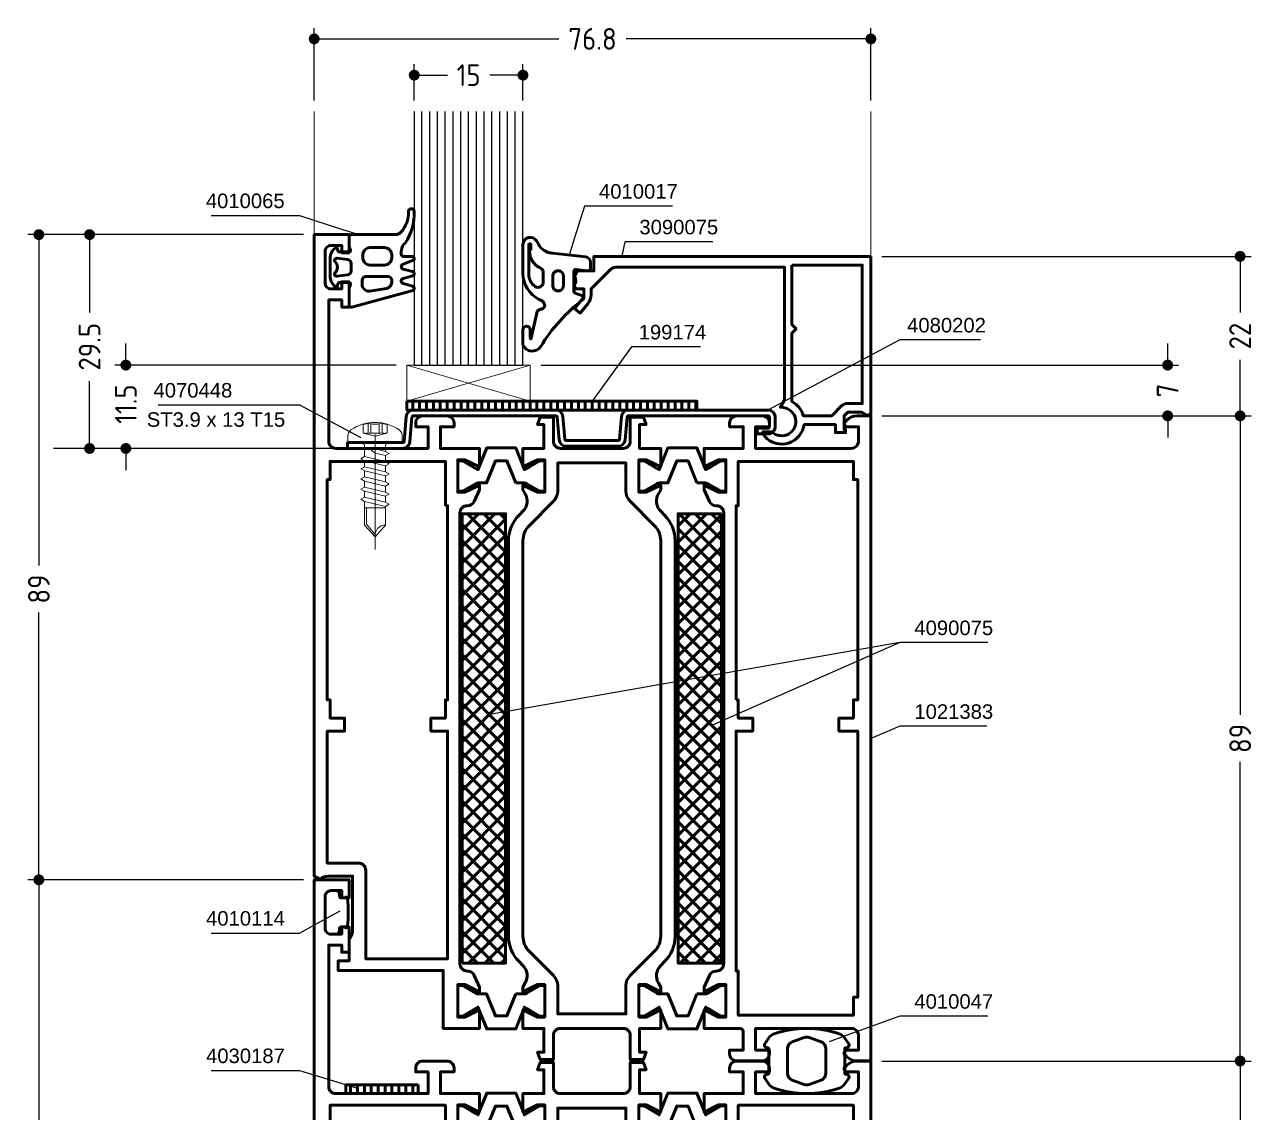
# Model space of a CAD drawing. Header units: millimetres. Extents: x 25 to 194, y 6 to 359.
# Drawn here: x 24.6 to 194.2, y 208.9 to 359 of the extents above; entities that cross this region are included whole.
import ezdxf
from ezdxf.enums import TextEntityAlignment as Align

# ---------------------------------------------------------------- set-up
doc = ezdxf.new("R2010")
doc.units = ezdxf.units.MM
doc.linetypes.add('CENTER', pattern=[50.8, 31.75, -6.35, 6.35, -6.35])
doc.linetypes.add('HIDDEN', pattern=[9.525, 6.35, -3.175])
for name, color, linetype, lineweight in [('AM_5', 3, 'Continuous', 25), ('AM_C', 50, 'Continuous', 50), ('AM_S', 80, 'Continuous', 50), ('Cent3', 70, 'CENTER', 18), ('CHide4', 10, 'HIDDEN', 13), ('Cont2', 2, 'Continuous', 25), ('Cont3', 70, 'Continuous', 18), ('Cont4', 10, 'Continuous', 13)]:
    doc.layers.add(name, color=color, linetype=linetype, lineweight=lineweight)
doc.styles.add('HBS_DIMTEXTSTYLE', font='isocp.shx')
doc.styles.add('SWISSL', font='swissl.ttf')
doc.dimstyles.new('Konstruktionsschnitt 1-1', dxfattribs={"dimtxt": 3, "dimasz": 1.5, "dimexe": 1.5, "dimexo": 1.5, "dimgap": 1.5, "dimtad": 0, "dimdsep": 46, "dimtxsty": 'HBS_DIMTEXTSTYLE', "dimblk": 'PUNKT', "dimcen": 0, "dimclrd": 3, "dimclre": 3, "dimclrt": 2, "dimadec": 1, "dimazin": 2, "dimtfac": 0.7, "dimtofl": 0, "dimtmove": 0, "dimatfit": 3, "dimfxl": 0, "dimtolj": 1, "dimtzin": 0, "dimarcsym": 0})
doc.dimstyles.new('Konstruktionsschnitt 1-1$0', dxfattribs={"dimtxt": 3, "dimasz": 1.5, "dimexe": 1.5, "dimexo": 1.5, "dimgap": 1.5, "dimtad": 0, "dimdsep": 46, "dimtxsty": 'HBS_DIMTEXTSTYLE', "dimblk": 'PUNKT', "dimcen": 0, "dimclrd": 3, "dimclre": 3, "dimclrt": 2, "dimadec": 1, "dimazin": 2, "dimtfac": 0.7, "dimtofl": 0, "dimtmove": 0, "dimatfit": 3, "dimfxl": 0, "dimtolj": 1, "dimtzin": 0, "dimarcsym": 0})

# ---------------------------------------------------------------- blocks, each defined once
blk = doc.blocks.new('*U5', base_point=(43.9, 167.94))
for p, q in [((43.9, 181.87), (8.9, 181.87)), ((43.9, 180.8), (8.9, 180.8)), ((43.9, 179.73), (8.9, 179.73)), ((43.9, 178.66), (8.9, 178.66)), ((43.9, 177.59), (8.9, 177.59)), ((43.9, 176.51), (8.9, 176.51)), ((43.9, 175.44), (8.9, 175.44)), ((43.9, 174.37), (8.9, 174.37)), ((43.9, 173.3), (8.9, 173.3)), ((43.9, 172.23), (8.9, 172.23)), ((43.9, 171.16), (8.9, 171.16)), ((43.9, 170.09), (8.9, 170.09)), ((43.9, 169.01), (8.9, 169.01))]:
    blk.add_line(p, q)
blk.add_lwpolyline([(8.9, 167.94), (43.9, 167.94), (43.9, 182.94), (8.9, 182.94)])
blk = doc.blocks.new('*S67')
at = {"layer": 'AM_5', "color": 3}
for p, q in [((202.65, 218.17), (201.26, 213.8)), ((214.8, 218.17), (202.65, 218.17))]:
    blk.add_line(p, q, dxfattribs=at)
at = {"layer": 'AM_5', "color": 3, "linetype": 'Continuous'}
blk.add_line((201.26, 213.8), (200.51, 211.42), dxfattribs=at)
at = {"layer": 'AM_5', "color": 2, "insert": (204.65, 219.17), "char_height": 2, "attachment_point": 7, "style": 'SWISSL'}
blk.add_mtext('4010017', dxfattribs=at)
blk = doc.blocks.new('*S68')
at = {"layer": 'AM_5', "color": 3}
for p, q in [((50.31, 287.63), (62.47, 287.63)), ((62.47, 287.63), (68.3, 285.77))]:
    blk.add_line(p, q, dxfattribs=at)
at = {"layer": 'AM_5', "color": 3, "linetype": 'Continuous'}
blk.add_line((68.3, 285.77), (70.68, 285), dxfattribs=at)
at = {"layer": 'AM_5', "color": 2, "insert": (60.44, 288.63), "char_height": 2, "attachment_point": 9, "style": 'SWISSL'}
blk.add_mtext('4010065', dxfattribs=at)
blk = doc.blocks.new('*S69')
at = {"layer": 'AM_5', "color": 3}
for p, q in [((208.22, 213.25), (207.78, 211.25)), ((220.35, 213.25), (208.22, 213.25))]:
    blk.add_line(p, q, dxfattribs=at)
at = {"layer": 'AM_5', "color": 2, "insert": (210.22, 214.25), "char_height": 2, "attachment_point": 7, "style": 'SWISSL'}
blk.add_mtext('3090075', dxfattribs=at)
blk = doc.blocks.new('*S70')
at = {"layer": 'AM_5', "color": 3}
for p, q in [((209.12, 204.75), (203.71, 197.24)), ((218.64, 204.75), (209.12, 204.75))]:
    blk.add_line(p, q, dxfattribs=at)
at = {"layer": 'AM_5', "color": 2, "insert": (210.12, 205.75), "char_height": 2, "attachment_point": 7, "style": 'SWISSL'}
blk.add_mtext('199174', dxfattribs=at)
blk = doc.blocks.new('*S71')
at = {"layer": 'AM_5', "color": 3}
for p, q in [((226.07, 206.72), (207.87, 197.05)), ((237.21, 206.72), (226.07, 206.72))]:
    blk.add_line(p, q, dxfattribs=at)
at = {"layer": 'AM_5', "color": 2, "insert": (227.07, 207.72), "char_height": 2, "attachment_point": 7, "style": 'SWISSL'}
blk.add_mtext('4080202', dxfattribs=at)
blk = doc.blocks.new('ZAHL rechts')
at = {"layer": 'AM_5', "color": 2, "style": 'SWISSL'}
blk.add_attdef('XXX', text='', height=1.5, dxfattribs=at).set_placement((-1.95, -2.5), align=Align.RIGHT)
blk = doc.blocks.new('WS4070448')
at = {"layer": 'Cent3', "ltscale": 0.5}
blk.add_line((8.05, -14.4), (8.07, 4.66), dxfattribs=at)
at = {"layer": 'CHide4', "ltscale": 0.3}
for p, q in [((7.1, 1.69), (7.1, 3.08)), ((7.51, 1.69), (7.51, 2.97)), ((8.63, 1.69), (8.63, 2.97)), ((9.04, 1.69), (9.04, 3.08))]:
    blk.add_line(p, q, dxfattribs=at)
for points in [[(6.42, 2.92), (6.42, 1.69)], [(9.72, 2.92), (9.72, 1.69)], [(6.42, 1.69), (8.07, 1.25)], [(9.72, 1.69), (8.07, 1.25)]]:
    blk.add_lwpolyline(points, dxfattribs=at)
for centre, radius, start, end in [((6.48, 4.2), 1.28, 267.2848, 298.8872), ((8.07, 5.85), 2.94, 250.6988, 289.3012), ((9.66, 4.2), 1.28, 241.1128, 272.7152), ((6.76, 2.85), 1.21, 253.6643, 286.3357), ((8.07, 11.78), 10.13, 264.4948, 275.5052), ((9.38, 2.85), 1.21, 253.6643, 286.3357)]:
    blk.add_arc(centre, radius, start, end, dxfattribs=at)
at = {"layer": 'Cont4'}
for p, q in [((6.62, -8.64), (6.62, -11)), ((6.62, -8.64), (9.52, -8.64)), ((9.52, -11), (9.52, -8.64)), ((6.62, -11), (8.07, -12.64)), ((8.07, -12.64), (9.52, -11))]:
    blk.add_line(p, q, dxfattribs=at)
blk.add_lwpolyline([(11.39, 2.11, 0.314856), (4.74, 2.11, 0.244912), (4.32, 1.29), (4.32, 0.36), (11.82, 0.36), (11.82, 1.29, 0.244912), (11.39, 2.11, 0.138291)], format="xyb", dxfattribs=at)
for points in [[(6.12, -1.14), (6.62, -1.43), (8.07, -1.08), (8.57, -0.71), (8.07, -0.51), (6.62, -0.85)], [(6.12, -2.54), (6.62, -2.83), (9.52, -2.14), (10.02, -1.85), (9.52, -1.56), (6.62, -2.25)], [(6.12, -3.94), (6.62, -4.23), (9.52, -3.54), (10.02, -3.25), (9.52, -2.96), (6.62, -3.65)], [(6.12, -5.34), (6.62, -5.63), (9.52, -4.94), (10.02, -4.65), (9.52, -4.36), (6.62, -5.05)], [(6.12, -6.74), (6.62, -7.03), (9.52, -6.34), (10.02, -6.05), (9.52, -5.76), (6.62, -6.45)], [(6.12, -8.14), (6.62, -8.43), (9.52, -7.74), (10.02, -7.45), (9.52, -7.16), (6.62, -7.85)]]:
    blk.add_lwpolyline(points, close=True, dxfattribs=at)
for points in [[(6.62, -0.14), (6.62, -0.85)], [(6.62, -1.43), (6.62, -1.85)], [(6.62, -1.43), (6.62, -2.25)], [(6.62, -1.43), (6.62, -2.25)], [(9.52, -0.14), (9.52, -1.56)], [(6.62, -2.83), (6.62, -3.65)], [(9.52, -2.14), (9.52, -2.96)], [(6.62, -4.23), (6.62, -5.05)], [(9.52, -3.54), (9.52, -4.36)], [(9.52, -4.94), (9.52, -5.76)], [(6.62, -5.63), (6.62, -6.45)], [(9.52, -6.34), (9.52, -7.16)], [(6.62, -7.03), (6.62, -7.85)], [(6.62, -8.43), (6.62, -8.64)], [(9.52, -7.74), (9.52, -8.64)], [(6.62, -9.83), (6.62, -10.65)], [(9.27, -8.64), (9.27, -10.89), (8.1, -12.28)], [(9.52, -9.14), (9.52, -9.96)]]:
    blk.add_lwpolyline(points, dxfattribs=at)
for centre, radius, start, end in [((6.12, -0.14), 0.5, 0, 90), ((10.02, -0.14), 0.5, 90, 180), ((6.61, -12.47), 1.47, 353.4244, 89.6688)]:
    blk.add_arc(centre, radius, start, end, dxfattribs=at)
blk = doc.blocks.new('*S78')
at = {"layer": 'AM_5', "color": 3}
for p, q in [((-20.33, 162.95), (-16.89, 164.82)), ((-32.49, 162.95), (-20.33, 162.95))]:
    blk.add_line(p, q, dxfattribs=at)
at = {"layer": 'AM_5', "color": 3, "linetype": 'Continuous'}
blk.add_line((-16.89, 164.82), (-14.7, 166.01), dxfattribs=at)
at = {"layer": 'AM_5', "color": 2, "insert": (-22.33, 163.95), "char_height": 2, "attachment_point": 9, "style": 'SWISSL'}
blk.add_mtext('4010114', dxfattribs=at)
blk = doc.blocks.new('*S79')
at = {"layer": 'AM_5', "color": 3}
for p, q in [((-32.48, 156.37), (-20.33, 156.37)), ((-20.33, 156.37), (-14.55, 154.62))]:
    blk.add_line(p, q, dxfattribs=at)
at = {"layer": 'AM_5', "color": 3, "linetype": 'Continuous'}
blk.add_line((-14.55, 154.62), (-12.16, 153.89), dxfattribs=at)
at = {"layer": 'AM_5', "color": 2, "insert": (-22.33, 157.37), "char_height": 2, "attachment_point": 9, "style": 'SWISSL'}
blk.add_mtext('4030187', dxfattribs=at)
blk = doc.blocks.new('*S82')
at = {"layer": 'AM_5', "color": 3}
for p, q in [((226.07, 187.1), (169.49, 177.19)), ((226.07, 187.1), (200.31, 175.75)), ((238.2, 187.1), (226.07, 187.1))]:
    blk.add_line(p, q, dxfattribs=at)
at = {"layer": 'AM_5', "color": 2, "insert": (228.07, 188.1), "char_height": 2, "attachment_point": 7, "style": 'SWISSL'}
blk.add_mtext('4090075', dxfattribs=at)
blk = doc.blocks.new('*S83')
at = {"layer": 'AM_5', "color": 3, "linetype": 'Continuous'}
blk.add_line((224.38, 174.84), (222.07, 173.88), dxfattribs=at)
at = {"layer": 'AM_5', "color": 3}
for p, q in [((226.07, 175.55), (224.38, 174.84)), ((238.05, 175.55), (226.07, 175.55))]:
    blk.add_line(p, q, dxfattribs=at)
at = {"layer": 'AM_5', "color": 2, "insert": (228.07, 176.55), "char_height": 2, "attachment_point": 7, "style": 'SWISSL'}
blk.add_mtext('1021383', dxfattribs=at)
blk = doc.blocks.new('*S84')
at = {"layer": 'AM_5', "color": 3}
for p, q in [((226.07, 159.3), (218.67, 156.61)), ((238.22, 159.3), (226.07, 159.3))]:
    blk.add_line(p, q, dxfattribs=at)
at = {"layer": 'AM_5', "color": 3, "linetype": 'Continuous'}
blk.add_line((218.67, 156.61), (216.32, 155.75), dxfattribs=at)
at = {"layer": 'AM_5', "color": 2, "insert": (228.07, 160.3), "char_height": 2, "attachment_point": 7, "style": 'SWISSL'}
blk.add_mtext('4010047', dxfattribs=at)
blk = doc.blocks.new('PUNKT')
at = {"color": 0, "linetype": 'Continuous'}
blk.add_line((-0.5, 0), (-1, 0), dxfattribs=at)
at = {"color": 0, "linetype": 'Continuous', "const_width": 0.5}
blk.add_lwpolyline([(-0.25, 0, 1), (0.25, 0, 1)], format="xyb", close=True, dxfattribs=at)
blk = doc.blocks.new('*D9')
at = {"layer": 'AM_5', "color": 3, "lineweight": -2, "transparency": 16777216}
for p, q in [((63.02, 241), (25.03, 241)), ((26.53, 239.5), (26.53, 193.99)), ((26.53, 140.5), (26.53, 186.01)), ((63.02, 139), (25.03, 139))]:
    blk.add_line(p, q, dxfattribs=at)
at = {"layer": 'AM_5', "color": 3, "lineweight": -2, "transparency": 16777216, "xscale": 1.5, "yscale": 1.5, "zscale": 1.5}
for p, rotation in [((26.53, 241), 90), ((26.53, 139), 270)]:
    blk.add_blockref('PUNKT', p, dxfattribs=dict(at, rotation=rotation))
at = {"layer": 'AM_5', "color": 2, "transparency": 16777216, "insert": (26.53, 190), "char_height": 3, "attachment_point": 5, "rotation": 90, "style": 'HBS_DIMTEXTSTYLE'}
blk.add_mtext('\\A1;102', dxfattribs=at)
blk = doc.blocks.new('*D13')
at = {"layer": 'AM_5', "color": 3, "lineweight": -2, "transparency": 16777216}
for p, q in [((63.02, 330), (25.03, 330)), ((26.53, 328.5), (26.53, 284.37)), ((26.53, 242.5), (26.53, 277.86)), ((63.02, 241), (25.03, 241))]:
    blk.add_line(p, q, dxfattribs=at)
at = {"layer": 'AM_5', "color": 3, "lineweight": -2, "transparency": 16777216, "xscale": 1.5, "yscale": 1.5, "zscale": 1.5}
for p, rotation in [((26.53, 330), 90), ((26.53, 241), 270)]:
    blk.add_blockref('PUNKT', p, dxfattribs=dict(at, rotation=rotation))
at = {"layer": 'AM_5', "color": 2, "transparency": 16777216, "insert": (26.53, 281.11), "char_height": 3, "attachment_point": 5, "rotation": 90, "style": 'HBS_DIMTEXTSTYLE'}
blk.add_mtext('\\A1;89', dxfattribs=at)
blk = doc.blocks.new('*D14')
at = {"layer": 'AM_5', "color": 3, "lineweight": -2, "transparency": 16777216}
for p, q in [((78.32, 348.5), (78.32, 353.5)), ((93.32, 348.5), (93.32, 353.5)), ((79.82, 352), (82.91, 352)), ((91.82, 352), (88.73, 352))]:
    blk.add_line(p, q, dxfattribs=at)
at = {"layer": 'AM_5', "color": 3, "lineweight": -2, "transparency": 16777216, "xscale": 1.5, "yscale": 1.5, "zscale": 1.5, "rotation": 180}
blk.add_blockref('PUNKT', (78.32, 352), dxfattribs=at)
at = {"layer": 'AM_5', "color": 3, "lineweight": -2, "transparency": 16777216, "xscale": 1.5, "yscale": 1.5, "zscale": 1.5}
blk.add_blockref('PUNKT', (93.32, 352), dxfattribs=at)
at = {"layer": 'AM_5', "color": 2, "transparency": 16777216, "insert": (85.82, 352), "char_height": 3, "attachment_point": 5, "style": 'HBS_DIMTEXTSTYLE'}
blk.add_mtext('\\A1;15', dxfattribs=at)
blk = doc.blocks.new('*D15')
at = {"layer": 'AM_5', "color": 3, "lineweight": -2, "transparency": 16777216}
for p, q in [((64.52, 348.5), (64.52, 358.5)), ((141.32, 348.5), (141.32, 358.5)), ((66.02, 357), (98.27, 357)), ((139.82, 357), (107.57, 357))]:
    blk.add_line(p, q, dxfattribs=at)
at = {"layer": 'AM_5', "color": 3, "lineweight": -2, "transparency": 16777216, "xscale": 1.5, "yscale": 1.5, "zscale": 1.5, "rotation": 180}
blk.add_blockref('PUNKT', (64.52, 357), dxfattribs=at)
at = {"layer": 'AM_5', "color": 3, "lineweight": -2, "transparency": 16777216, "xscale": 1.5, "yscale": 1.5, "zscale": 1.5}
blk.add_blockref('PUNKT', (141.32, 357), dxfattribs=at)
at = {"layer": 'AM_5', "color": 2, "transparency": 16777216, "insert": (102.92, 357), "char_height": 3, "attachment_point": 5, "style": 'HBS_DIMTEXTSTYLE'}
blk.add_mtext('\\A1;76.8', dxfattribs=at)
blk = doc.blocks.new('*D19')
at = {"layer": 'AM_5', "color": 3, "lineweight": -2, "transparency": 16777216}
for p, q in [((63.02, 330), (32.03, 330)), ((33.53, 328.5), (33.53, 319.28)), ((33.53, 302), (33.53, 309.77)), ((63.02, 300.5), (32.03, 300.5))]:
    blk.add_line(p, q, dxfattribs=at)
at = {"layer": 'AM_5', "color": 3, "lineweight": -2, "transparency": 16777216, "xscale": 1.5, "yscale": 1.5, "zscale": 1.5}
for p, rotation in [((33.53, 330), 90), ((33.53, 300.5), 270)]:
    blk.add_blockref('PUNKT', p, dxfattribs=dict(at, rotation=rotation))
at = {"layer": 'AM_5', "color": 2, "transparency": 16777216, "insert": (33.53, 314.53), "char_height": 3, "attachment_point": 5, "rotation": 90, "style": 'HBS_DIMTEXTSTYLE'}
blk.add_mtext('\\A1;29.5', dxfattribs=at)
blk = doc.blocks.new('*D20')
at = {"layer": 'AM_5', "color": 3, "lineweight": -2, "transparency": 16777216}
for p, q in [((182.27, 313.5), (182.27, 315)), ((95.82, 312), (183.77, 312)), ((142.82, 305), (183.77, 305)), ((182.27, 303.5), (182.27, 302))]:
    blk.add_line(p, q, dxfattribs=at)
at = {"layer": 'AM_5', "color": 3, "lineweight": -2, "transparency": 16777216, "xscale": 1.5, "yscale": 1.5, "zscale": 1.5}
for p, rotation in [((182.27, 312), 270), ((182.27, 305), 90)]:
    blk.add_blockref('PUNKT', p, dxfattribs=dict(at, rotation=rotation))
at = {"layer": 'AM_5', "color": 2, "transparency": 16777216, "insert": (182.27, 308.5), "char_height": 3, "attachment_point": 5, "rotation": 90, "style": 'HBS_DIMTEXTSTYLE'}
blk.add_mtext('\\A1;7', dxfattribs=at)
blk = doc.blocks.new('*D21')
at = {"layer": 'AM_5', "color": 3, "lineweight": -2, "transparency": 16777216}
for p, q in [((142.82, 327), (193.77, 327)), ((192.27, 325.5), (192.27, 319.28)), ((192.27, 306.5), (192.27, 312.73)), ((142.82, 305), (193.77, 305))]:
    blk.add_line(p, q, dxfattribs=at)
at = {"layer": 'AM_5', "color": 3, "lineweight": -2, "transparency": 16777216, "xscale": 1.5, "yscale": 1.5, "zscale": 1.5}
for p, rotation in [((192.27, 327), 90), ((192.27, 305), 270)]:
    blk.add_blockref('PUNKT', p, dxfattribs=dict(at, rotation=rotation))
at = {"layer": 'AM_5', "color": 2, "transparency": 16777216, "insert": (192.27, 316), "char_height": 3, "attachment_point": 5, "rotation": 90, "style": 'HBS_DIMTEXTSTYLE'}
blk.add_mtext('\\A1;22', dxfattribs=at)
blk = doc.blocks.new('*D22')
at = {"layer": 'AM_5', "color": 3, "lineweight": -2, "transparency": 16777216}
for p, q in [((142.82, 305), (193.77, 305)), ((192.27, 303.5), (192.27, 263.76)), ((192.27, 217.5), (192.27, 257.25)), ((142.82, 216), (193.77, 216))]:
    blk.add_line(p, q, dxfattribs=at)
at = {"layer": 'AM_5', "color": 3, "lineweight": -2, "transparency": 16777216, "xscale": 1.5, "yscale": 1.5, "zscale": 1.5}
for p, rotation in [((192.27, 305), 90), ((192.27, 216), 270)]:
    blk.add_blockref('PUNKT', p, dxfattribs=dict(at, rotation=rotation))
at = {"layer": 'AM_5', "color": 2, "transparency": 16777216, "insert": (192.27, 260.5), "char_height": 3, "attachment_point": 5, "rotation": 90, "style": 'HBS_DIMTEXTSTYLE'}
blk.add_mtext('\\A1;89', dxfattribs=at)
blk = doc.blocks.new('*D23')
at = {"layer": 'AM_5', "color": 3, "lineweight": -2, "transparency": 16777216}
for p, q in [((142.82, 216), (193.77, 216)), ((192.27, 214.5), (192.27, 194.05)), ((192.27, 165.5), (192.27, 185.95)), ((142.82, 164), (193.77, 164))]:
    blk.add_line(p, q, dxfattribs=at)
at = {"layer": 'AM_5', "color": 3, "lineweight": -2, "transparency": 16777216, "xscale": 1.5, "yscale": 1.5, "zscale": 1.5}
for p, rotation in [((192.27, 216), 90), ((192.27, 164), 270)]:
    blk.add_blockref('PUNKT', p, dxfattribs=dict(at, rotation=rotation))
at = {"layer": 'AM_5', "color": 2, "transparency": 16777216, "insert": (192.27, 190), "char_height": 3, "attachment_point": 5, "rotation": 90, "style": 'HBS_DIMTEXTSTYLE'}
blk.add_mtext('\\A1;104', dxfattribs=at)
blk = doc.blocks.new('WI1021365')
for points in [[(23, -15.8), (23, -16.45), (21, -15.45), (20, -15.45), (20, -19.95), (21, -19.95), (23, -18.95), (23, -21.5), (17.6, -21.5), (17.6, -24.5), (19.5, -24.5), (19.5, -25, -0.414214), (18.5, -26), (15.2, -26, -0.414214), (14.2, -25), (14.2, -24.5), (15.9, -24.5), (15.9, -21.5), (3.2, -21.5, 0.414214), (2.2, -22.5), (2.2, -42), (4, -42), (4, -41), (5, -41), (5, -44.5), (4, -44.5), (4, -43.5), (2.5, -43.5, 0.414214), (1.7, -44.3), (1.7, -48.7, 0.414214), (2.5, -49.5), (4, -49.5), (4, -48.5), (5, -48.5), (5, -51), (0.2, -51), (0.2, 51), (5, 51), (5, 48.5), (4, 48.5), (4, 49.5), (2.5, 49.5, 0.414214), (1.7, 48.7), (1.7, 44.3, 0.414214), (2.5, 43.5), (4, 43.5), (4, 44.5), (5, 44.5), (5, 41), (4, 41), (4, 42), (2.2, 42), (2.2, 22.5, 0.414214), (3.2, 21.5), (15.9, 21.5), (15.9, 24.5), (14.2, 24.5), (14.2, 25, -0.414214), (15.2, 26), (18.5, 26, -0.414214), (19.5, 25), (19.5, 24.5), (17.6, 24.5), (17.6, 21.5), (23, 21.5), (23, 18.95), (21, 19.95), (20, 19.95), (20, 15.45), (21, 15.45), (23, 16.45), (23, 15.8), (22.27, 14.19, -0.294108), (21.36, 13.6), (21.2, 13.6, 0.414214), (20.2, 12.6), (20.2, -12.6, 0.414214), (21.2, -13.6), (21.36, -13.6, -0.294108), (22.27, -14.19), (23, -15.8)], [(54, -15.8), (54.73, -14.19, -0.294108), (55.64, -13.6), (55.8, -13.6, 0.414214), (56.8, -12.6), (56.8, 12.6, 0.414214), (55.8, 13.6), (55.64, 13.6, -0.294108), (54.73, 14.19), (54, 15.8), (54, 16.45), (56, 15.45), (57, 15.45), (57, 19.95), (56, 19.95), (54, 18.95), (54, 21.5), (59.4, 21.5), (59.4, 24.5), (57.5, 24.5), (57.5, 25, -0.414214), (58.5, 26), (62, 26, -0.414214), (63, 25), (63, 24.5), (61.1, 24.5), (61.1, 21.5), (74.3, 21.5, 0.414214), (75.3, 22.5), (75.3, 24.5), (73.5, 24.5), (73.29, 25.01), (73.69, 25.41, -0.198912), (75.1, 26), (77, 26), (77, -26), (75.1, -26, -0.198912), (73.69, -25.41), (73.29, -25.01), (73.5, -24.5), (75.3, -24.5), (75.3, -22.5, 0.414214), (74.3, -21.5), (61.1, -21.5), (61.1, -24.5), (63, -24.5), (63, -25, -0.414214), (62, -26), (58.5, -26, -0.414214), (57.5, -25), (57.5, -24.5), (59.4, -24.5), (59.4, -21.5), (54, -21.5), (54, -18.95), (56, -19.95), (57, -19.95), (57, -15.45), (56, -15.45), (54, -16.45), (54, -15.8)], [(23.99, 16.75), (22.87, 16.75, 0.131652), (22.47, 16.64), (20.66, 15.6), (20, 15.6), (20, 19.8), (20.66, 19.8), (22, 19.03), (22.49, 18.74), (22.79, 18.57), (24, 21.58), (28, 21.58), (29.21, 18.57), (31.34, 19.8), (32, 19.8), (32, 15.6), (31.34, 15.6), (29.53, 16.64, 0.131652), (29.13, 16.75), (28.01, 16.75), (26.79, 19.78), (25.21, 19.78)], [(48.99, 16.75), (47.87, 16.75, 0.131652), (47.47, 16.64), (45.66, 15.6), (45, 15.6), (45, 19.8), (45.66, 19.8), (47, 19.03), (47.49, 18.74), (47.79, 18.57), (49, 21.58), (53, 21.58), (54.21, 18.57), (56.34, 19.8), (57, 19.8), (57, 15.6), (56.34, 15.6), (54.53, 16.64, 0.131652), (54.13, 16.75), (53.01, 16.75), (51.79, 19.78), (50.21, 19.78)], [(48, 8.76, 0.198912), (47.12, 10.88), (43.79, 14.21, -0.198912), (43.2, 15.63), (43.2, 19.5), (33.8, 19.5), (33.8, 15.63, -0.198912), (33.21, 14.21), (29.88, 10.88, 0.198912), (29, 8.76), (29, -8.76, 0.198912), (29.88, -10.88), (33.21, -14.21, -0.198912), (33.8, -15.63), (33.8, -19.5), (43.2, -19.5), (43.2, -15.63, -0.198912), (43.79, -14.21), (47.12, -10.88, 0.198912), (48, -8.76)], [(23.99, -16.75), (22.87, -16.75, -0.131652), (22.47, -16.64), (20.66, -15.6), (20, -15.6), (20, -19.8), (20.66, -19.8), (22, -19.03), (22.49, -18.74), (22.79, -18.57), (24, -21.57), (28, -21.57), (29.21, -18.57), (31.34, -19.8), (32, -19.8), (32, -15.6), (31.34, -15.6), (29.53, -16.64, -0.131652), (29.13, -16.75), (28.01, -16.75), (26.79, -19.77), (25.21, -19.77)], [(48.99, -16.75), (47.87, -16.75, -0.131652), (47.47, -16.64), (45.66, -15.6), (45, -15.6), (45, -19.8), (45.66, -19.8), (47, -19.03), (47.49, -18.74), (47.79, -18.57), (49, -21.57), (53, -21.57), (54.21, -18.57), (56.34, -19.8), (57, -19.8), (57, -15.6), (56.34, -15.6), (54.53, -16.64, -0.131652), (54.13, -16.75), (53.01, -16.75), (51.79, -19.77), (50.21, -19.77)]]:
    blk.add_lwpolyline(points, format="xyb", close=True)
blk.add_lwpolyline([(29, -15.8), (29.32, -15.25, 0.339454), (29, -12.83), (28.46, -12.29, -0.198912), (27, -8.76), (27, 8.76, -0.198912), (28.46, 12.29), (29, 12.83, 0.339454), (29.32, 15.25), (29, 15.8), (29, 16.45), (31, 15.45), (32, 15.45), (32, 19.95), (31, 19.95), (29, 18.95), (29, 21.5), (31.9, 21.5), (31.9, 24.8), (31.01, 24.8), (31.38, 25.8), (33.2, 25.8), (33.2, 22.5, 0.414214), (34.2, 21.5), (42.8, 21.5, 0.414214), (43.8, 22.5), (43.8, 25.8), (45.62, 25.8), (45.99, 24.8), (45.1, 24.8), (45.1, 21.5), (48, 21.5), (48, 18.95), (46, 19.95), (45, 19.95), (45, 15.45), (46, 15.45), (48, 16.45), (48, 15.8), (47.68, 15.25, 0.339454), (48, 12.83), (48.54, 12.29, -0.198912), (50, 8.76), (50, -8.76, -0.198912), (48.54, -12.29), (48, -12.83, 0.339454), (47.68, -15.25), (48, -15.8), (48, -16.45), (46, -15.45), (45, -15.45), (45, -19.95), (46, -19.95), (48, -18.95), (48, -21.5), (45.1, -21.5), (45.1, -24.8), (45.99, -24.8), (45.62, -25.8), (43.8, -25.8), (43.8, -22.5, 0.414214), (42.8, -21.5), (34.2, -21.5, 0.414214), (33.2, -22.5), (33.2, -25.8), (31.38, -25.8), (31.01, -24.8), (31.9, -24.8), (31.9, -21.5), (29, -21.5), (29, -18.95), (31, -19.95), (32, -19.95), (32, -15.45), (31, -15.45), (29, -16.45), (29, -15.8), (29.32, -15.25)], format="xyb")
for points in [[(1.9, 17.4), (2.4, 17.4), (2.4, 19.9), (18.3, 19.9), (18.3, 13.6), (18.6, 13.6), (18.6, -13.6), (18.3, -13.6), (18.3, -19.9), (2.4, -19.9), (2.4, -17.4), (1.9, -17.4), (1.9, 17.4)], [(58.4, 13.6), (58.7, 13.6), (58.7, 19.9), (74.6, 19.9), (74.6, 17.4), (75.2, 17.4), (75.2, -17.4), (74.6, -17.4), (74.6, -19.9), (58.7, -19.9), (58.7, -13.6), (58.4, -13.6), (58.4, 13.6)]]:
    blk.add_lwpolyline(points, close=True)
blk = doc.blocks.new('WI3090075')
for points in [[(0, 22), (0, 0.3), (-0.45, 0.04), (-1.25, 0.5), (-3.2, 0.5), (-3.7, 0), (-3.7, -1.9), (-3.5, -1.9), (-3.5, -2.3), (-4.9, -2.3), (-4.9, -1.2), (-9.2, -1.2), (-9.3, -1.57, -0.652679), (-14.9, -2.49), (-14.9, -2.2), (-13.66, -2.2, 1.382111), (-12.04, 1.13), (-12.48, 1.19), (-11.9, 2.2), (-11.9, 20.5), (-35.19, 20.5, 0.198912), (-35.89, 20.21), (-38.6, 17.5), (-38.6, 16.71, -0.176327), (-39.07, 15.43), (-40.12, 14.18), (-40.88, 14.82), (-39.6, 16.35), (-39.6, 17.5), (-40.7, 17.5), (-40.93, 17.99, 0.339409), (-40.9, 19.21), (-40.5, 20), (-38.2, 20), (-38.2, 22), (0, 22)], [(-10.9, 20.8), (-10.9, 12.58), (-10.32, 12), (-10.9, 11.42), (-10.9, 1.97, -0.213458), (-9.31, 0), (-5.4, 0), (-3.99, 1.41, -0.198912), (-3.28, 1.7), (-1.2, 1.7), (-1.2, 20.8), (-10.9, 20.8)]]:
    blk.add_lwpolyline(points, format="xyb", close=True)
blk = doc.blocks.new('WI1021383')
for points in [[(-54, 78.8), (-54, 79.45), (-56, 78.45), (-57, 78.45), (-57, 82.95), (-56, 82.95), (-54, 81.95), (-54, 84.5), (-59.4, 84.5), (-59.4, 87.5), (-57.5, 87.5), (-57.5, 88, 0.414214), (-58.5, 89), (-61.8, 89, 0.414214), (-62.8, 88), (-62.8, 87.5), (-61.1, 87.5), (-61.1, 84.5), (-73.8, 84.5, -0.414214), (-74.8, 85.5), (-74.8, 105), (-73, 105), (-73, 104), (-72, 104), (-72, 107.5), (-73, 107.5), (-73, 106.5), (-74.5, 106.5, -0.414214), (-75.3, 107.3), (-75.3, 111.7, -0.414214), (-74.5, 112.5), (-73, 112.5), (-73, 111.5), (-72, 111.5), (-72, 114), (-76.8, 114), (-76.8, 25.5), (-76, 25.1, -0.162278), (-74.8, 25.5), (-71.5, 25.5), (-71.5, 18.12, -0.162278), (-71.9, 16.92), (-72, 16.79), (-72, 13.8), (-73.5, 13.8), (-73.5, 12.5), (-59, 12.5), (-59, 4.5), (-54, 4.5), (-54, 7.05), (-56, 6.05), (-57, 6.05), (-57, 10.55), (-56, 10.55), (-54, 9.55), (-54, 10.2), (-54.73, 11.81, 0.294108), (-55.64, 12.4), (-55.7, 12.4, -0.414214), (-56.7, 13.4), (-56.7, 75.6, -0.414214), (-55.7, 76.6), (-55.64, 76.6, 0.294108), (-54.73, 77.19), (-54, 78.8)], [(-50, 17.24, 0.198912), (-48.54, 13.71), (-48, 13.17, -0.339454), (-47.68, 10.76), (-48, 10.2), (-48, 9.55), (-46, 10.55), (-45, 10.55), (-45, 6.05), (-46, 6.05), (-48, 7.05), (-48, 4.5), (-45.1, 4.5), (-45.1, 1.2), (-45.99, 1.2), (-45.62, 0.2), (-43.8, 0.2), (-43.8, 3.5, -0.414214), (-42.8, 4.5), (-34.2, 4.5, -0.414214), (-33.2, 3.5), (-33.2, 0.2), (-31.38, 0.2), (-31.01, 1.2), (-31.9, 1.2), (-31.9, 4.5), (-29, 4.5), (-29, 7.05), (-31, 6.05), (-32, 6.05), (-32, 10.55), (-31, 10.55), (-29, 9.55), (-29, 10.2), (-29.32, 10.76, -0.339454), (-29, 13.17), (-28.46, 13.71, 0.198912), (-27, 17.24), (-27, 71.76, 0.198912), (-28.46, 75.29), (-29, 75.83, -0.339454), (-29.32, 78.25), (-29, 78.8), (-29, 79.45), (-31, 78.45), (-32, 78.45), (-32, 82.95), (-31, 82.95), (-29, 81.95), (-29, 84.5), (-31.9, 84.5), (-31.9, 87.8), (-31.01, 87.8), (-31.38, 88.8), (-33.2, 88.8), (-33.2, 85.5, -0.414214), (-34.2, 84.5), (-42.8, 84.5, -0.414214), (-43.8, 85.5), (-43.8, 88.8), (-45.62, 88.8), (-45.99, 87.8), (-45.1, 87.8), (-45.1, 84.5), (-48, 84.5), (-48, 81.95), (-46, 82.95), (-45, 82.95), (-45, 78.45), (-46, 78.45), (-48, 79.45), (-48, 78.8), (-47.68, 78.25, -0.339454), (-48, 75.83), (-48.54, 75.29, 0.198912), (-50, 71.76)], [(-18.1, 4.5), (-23, 4.5), (-23, 7.05), (-21, 6.05), (-20, 6.05), (-20, 10.55), (-21, 10.55), (-23, 9.55), (-23, 10.2), (-22.27, 11.81, -0.294108), (-21.36, 12.4), (-21.3, 12.4, 0.414214), (-20.3, 13.4), (-20.3, 75.6, 0.414214), (-21.3, 76.6), (-21.36, 76.6, -0.294108), (-22.27, 77.19), (-23, 78.8), (-23, 79.45), (-21, 78.45), (-20, 78.45), (-20, 82.95), (-21, 82.95), (-23, 81.95), (-23, 84.5), (-17.6, 84.5), (-17.6, 87.5), (-19.5, 87.5), (-19.5, 88, -0.414214), (-18.5, 89), (-15, 89, -0.414214), (-14, 88), (-14, 87.5), (-15.9, 87.5), (-15.9, 84.5), (-2.7, 84.5, 0.414214), (-1.7, 85.5), (-1.7, 87.5), (-3.5, 87.5), (-3.71, 88.01), (-3.31, 88.41, -0.198912), (-1.9, 89), (0, 89), (0, 0), (-1.9, 0, -0.198912), (-3.31, 0.59), (-3.71, 0.99), (-3.5, 1.5), (-1.7, 1.5), (-1.7, 3.5, 0.414214), (-2.7, 4.5), (-15.9, 4.5), (-15.9, 1.5), (-14, 1.5), (-14, 1, -0.414214), (-15, 0), (-18.5, 0, -0.414214), (-19.5, 1), (-19.5, 1.5), (-17.6, 1.5), (-17.6, 4, 0.414214), (-18.1, 4.5)], [(-48.99, 79.75), (-47.87, 79.75, -0.131652), (-47.47, 79.64), (-45.66, 78.6), (-45, 78.6), (-45, 82.8), (-45.66, 82.8), (-47, 82.03), (-47.49, 81.74), (-47.79, 81.57), (-49, 84.58), (-53, 84.58), (-54.21, 81.57), (-56.34, 82.8), (-57, 82.8), (-57, 78.6), (-56.34, 78.6), (-54.53, 79.64, -0.131652), (-54.13, 79.75), (-53.01, 79.75), (-51.79, 82.78), (-50.21, 82.78)], [(-23.99, 79.75), (-22.87, 79.75, -0.131652), (-22.47, 79.64), (-20.66, 78.6), (-20, 78.6), (-20, 82.8), (-20.66, 82.8), (-22, 82.03), (-22.49, 81.74), (-22.79, 81.57), (-24, 84.58), (-28, 84.58), (-29.21, 81.57), (-31.34, 82.8), (-32, 82.8), (-32, 78.6), (-31.34, 78.6), (-29.53, 79.64, -0.131652), (-29.13, 79.75), (-28.01, 79.75), (-26.79, 82.78), (-25.21, 82.78)], [(-58.7, 76.6), (-58.4, 76.6), (-58.4, 49.8), (-58.7, 49.8), (-58.7, 47.3), (-60.7, 47.3), (-60.7, 45.5), (-58.4, 45.5), (-58.4, 14.1), (-69.7, 14.1), (-69.7, 26.3, 0.414214), (-70.7, 27.3), (-75, 27.3), (-75, 45.5), (-72.6, 45.5), (-72.6, 47.3), (-74.6, 47.3), (-74.6, 49.8), (-75, 49.8), (-75, 80.2), (-74.6, 80.2), (-74.6, 82.7), (-58.7, 82.7), (-58.7, 76.6)], [(-43.79, 77.21, 0.198912), (-43.2, 78.63), (-43.2, 82.5), (-33.8, 82.5), (-33.8, 78.63, 0.198912), (-33.21, 77.21), (-29.88, 73.88, -0.198912), (-29, 71.76), (-29, 17.24, -0.198912), (-29.88, 15.12), (-33.21, 11.79, 0.198912), (-33.8, 10.37), (-33.8, 6.5), (-43.2, 6.5), (-43.2, 10.37, 0.198912), (-43.79, 11.79), (-47.12, 15.12, -0.198912), (-48, 17.24), (-48, 71.76, -0.198912), (-47.12, 73.88)], [(-48.99, 9.25), (-47.87, 9.25, 0.131652), (-47.47, 9.36), (-45.66, 10.4), (-45, 10.4), (-45, 6.2), (-45.66, 6.2), (-47, 6.97), (-47.49, 7.26), (-47.79, 7.43), (-49, 4.43), (-53, 4.43), (-54.21, 7.43), (-56.34, 6.2), (-57, 6.2), (-57, 10.4), (-56.34, 10.4), (-54.53, 9.36, 0.131652), (-54.13, 9.25), (-53.01, 9.25), (-51.79, 6.23), (-50.21, 6.23)], [(-23.99, 9.25), (-22.87, 9.25, 0.131652), (-22.47, 9.36), (-20.66, 10.4), (-20, 10.4), (-20, 6.2), (-20.66, 6.2), (-22, 6.97), (-22.49, 7.26), (-22.79, 7.43), (-24, 4.43), (-28, 4.43), (-29.21, 7.43), (-31.34, 6.2), (-32, 6.2), (-32, 10.4), (-31.34, 10.4), (-29.53, 9.36, 0.131652), (-29.13, 9.25), (-28.01, 9.25), (-26.79, 6.23), (-25.21, 6.23)]]:
    blk.add_lwpolyline(points, format="xyb", close=True)
blk.add_lwpolyline([(-18.6, 49.8), (-18.3, 49.8), (-18.3, 47.3), (-16.3, 47.3), (-16.3, 45.5), (-18.6, 45.5), (-18.6, 12.4), (-18.3, 12.4), (-18.3, 6.3), (-2.4, 6.3), (-2.4, 8.8), (-1.8, 8.8), (-1.8, 45.5), (-4.4, 45.5), (-4.4, 47.3), (-2.4, 47.3), (-2.4, 49.8), (-1.8, 49.8), (-1.8, 80.2), (-2.4, 80.2), (-2.4, 82.7), (-18.3, 82.7), (-18.3, 76.6), (-18.6, 76.6), (-18.6, 49.8)], close=True)
blk = doc.blocks.new('WI199174')
h = blk.add_hatch()
h.set_pattern_fill('LINE', color=256, scale=0.3, angle=90)
h.paths.add_polyline_path([(0, 1.2), (0, 0), (40, 0), (40, 1.2)])
blk.add_lwpolyline([(0, 1.2), (0, 0), (40, 0), (40, 1.2)], close=True)
blk = doc.blocks.new('WI4010017')
for points in [[(-3.46, 2.42, -0.240056), (-5.37, 3.66), (-5.63, 4.12, 0.767327), (-7.5, 3.62), (-7.5, -0.35, 0.286745), (-5.25, -3.94), (-4.85, -4.14, -0.149451), (-4.72, -4.26), (-4.57, -4.53, -0.57735), (-5, -5.28), (-5.12, -5.28), (-5.16, -5.31, 0.158399), (-5.55, -5.6), (-6.36, -9.28, -0.113567), (-6.42, -9.4, -0.190093), (-6.5, -9.19), (-6.5, -8.12, 1), (-7.5, -8.12), (-7.5, -10.18, 0.009709), (-7.5, -10.22, 0.587918), (-5.07, -10.47, -0.09166), (0.81, -3.93, 0.553622), (0.7, -3.44), (-0.3, -3.07, -0.315299), (-0.5, -2.79), (-0.5, -0.1, -0.449698), (-0.16, 0.2), (1.46, 0, 0.449698), (1.8, 0.3), (1.8, 1.16, 0.354573), (1.17, 1.94), (-3.46, 2.42)], [(-3.46, 2.42, -0.240056), (-5.37, 3.66), (-5.63, 4.12, 0.767327), (-7.5, 3.62), (-7.5, -0.35, 0.286745), (-5.25, -3.94), (-4.85, -4.14, -0.149451), (-4.72, -4.26), (-4.57, -4.53, -0.57735), (-5, -5.28), (-5.12, -5.28), (-5.16, -5.31, 0.158399), (-5.55, -5.6), (-6.36, -9.28, -0.113567), (-6.42, -9.4, -0.190093), (-6.5, -9.19), (-6.5, -8.12, 1), (-7.5, -8.12), (-7.5, -10.18, 0.009709), (-7.5, -10.22, 0.587918), (-5.07, -10.47, -0.09166), (0.81, -3.93, 0.553622), (0.7, -3.44), (-0.3, -3.07, -0.315299), (-0.5, -2.79), (-0.5, -0.1, -0.449698), (-0.16, 0.2), (1.46, 0, 0.449698), (1.8, 0.3), (1.8, 1.16, 0.354573), (1.17, 1.94), (-3.46, 2.42)], [(-4.7, -0.28, 0.292811), (-5.16, 0.44, -0.290987), (-6.6, 2.71), (-6.6, 2.92), (-6.5, 2.92, 0.414214), (-6.4, 3.02), (-6.4, 3.62, 0.414214), (-6.5, 3.72), (-6.6, 3.72, 0.414214), (-6.7, 3.62), (-6.7, -0.48, 0.244698), (-5.85, -2.12), (-5.8, -2.15, 0.673804), (-4.71, -1.45), (-4.7, -0.28)], [(-4.7, -0.28, 0.292811), (-5.16, 0.44, -0.290987), (-6.6, 2.71), (-6.6, 2.92), (-6.5, 2.92, 0.414214), (-6.4, 3.02), (-6.4, 3.62, 0.414214), (-6.5, 3.72), (-6.6, 3.72, 0.414214), (-6.7, 3.62), (-6.7, -0.48, 0.244698), (-5.85, -2.12), (-5.8, -2.15, 0.673804), (-4.71, -1.45), (-4.7, -0.28)], [(-1.91, -0.73, 1.006711), (-3.4, -0.73), (-3.4, -2.03, 1.006711), (-1.91, -2.03), (-1.91, -0.73)], [(-1.91, -0.73, 1.006711), (-3.4, -0.73), (-3.4, -2.03, 1.006711), (-1.91, -2.03), (-1.91, -0.73)], [(-1.91, -0.73, 1.006711), (-3.4, -0.73), (-3.4, -2.03, 1.006711), (-1.91, -2.03), (-1.91, -0.73)]]:
    blk.add_lwpolyline(points, format="xyb", close=True)
blk = doc.blocks.new('WI4010065')
for points in [[(0.3, 0, 0.414214), (0, -0.3), (0, -1.62), (0.19, -2.13, -0.520567), (0, -2.4), (-1.33, -2.4, -0.36397), (-1.53, -2.23), (-1.58, -1.97, 0.594937), (-1.91, -1.85), (-2.12, -2.05, 0.208), (-2.6, -3.15), (-2.6, -5.85, 0.208), (-2.12, -6.95), (-1.91, -7.15, 0.594937), (-1.58, -7.03), (-1.53, -6.77, -0.36397), (-1.33, -6.6), (0, -6.6, -0.520567), (0.19, -6.87), (0, -7.38), (0, -9.7, 0.505497), (0.39, -9.99), (8.79, -7.69, 0.751737), (8.78, -7.11), (7.47, -6.76, -0.767327), (7.47, -6.04), (8.78, -5.69, 0.767327), (8.78, -5.11), (7.46, -4.76, -0.767327), (7.46, -4.08), (8.78, -3.59, 0.876976), (8.7, -3), (7.5, -3, -0.414214), (7.2, -2.7), (7.2, -2.48, -0.051818), (7.23, -2.17, -0.225446), (7.75, -1.18, 0.150709), (9, 3.17, 1.016945), (8.2, 3.15, -0.195341), (7.16, 0.33, -0.211259), (6.42, 0)], [(0.3, -4.98), (0.3, -4.02, 0.378866), (-0.23, -3.43), (-1.66, -3.25, 0.717695), (-1.91, -3.76, -0.421053), (-1.91, -5.24, 0.717695), (-1.66, -5.75), (-0.23, -5.57, 0.378866)], [(4.9, -1.8, -0.414214), (5.9, -2.8), (5.9, -3.2, -0.414214), (4.9, -4.2), (2.9, -4.2, -0.414214), (1.9, -3.2), (1.9, -2.8, -0.414214), (2.9, -1.8)], [(5.4, -5.8, -0.414214), (5.9, -6.3), (5.9, -6.49, -0.328465), (5.2, -7.44), (3.1, -7.78, -0.505497), (1.8, -6.83), (1.8, -6.3, -0.414214), (2.3, -5.8)]]:
    blk.add_lwpolyline(points, format="xyb", close=True)
blk = doc.blocks.new('WI4030187')
h = blk.add_hatch()
h.set_pattern_fill('LINE', color=256, scale=0.3, angle=90)
h.paths.add_polyline_path([(5, 0), (5, 1.2), (-5, 1.2), (-5, 0)])
blk.add_lwpolyline([(5, 1.2), (5, 0), (-5, 0), (-5, 1.2), (5, 1.2)], close=True)
blk = doc.blocks.new('WI4080202')
blk.add_lwpolyline([(-48.32, -0.18), (-48.61, -3.59, -0.388879), (-49.61, -4.5), (-57.2, -4.5), (-57.2, -3.7), (-49.61, -3.7, 0.388879), (-49.41, -3.52), (-49.11, -0.11, -0.388879), (-48.12, 0.8), (-28.48, 0.8, -0.388879), (-27.49, -0.11), (-27.22, -3.22, 0.388879), (-27.02, -3.4), (-19.88, -3.4, 0.388879), (-19.68, -3.22), (-19.41, -0.11, -0.388879), (-18.42, 0.8), (0.8, 0.8, -0.414214), (1.8, -0.2), (1.8, -1.5, -0.414214), (0.8, -2.5), (-0.7, -2.5), (-0.7, -1.7), (0.8, -1.7, 0.414214), (1, -1.5), (1, -0.2, 0.414214), (0.8, 0), (-18.42, 0, 0.388879), (-18.62, -0.18), (-18.89, -3.29, -0.388879), (-19.88, -4.2), (-27.02, -4.2, -0.388879), (-28.01, -3.29), (-28.28, -0.18, 0.388879), (-28.48, 0), (-48.12, 0, 0.388879), (-48.32, -0.18)], format="xyb", close=True)
blk = doc.blocks.new('WI4010047')
for points in [[(4.36, 3.73, 0.156567), (3.63, 3.18), (3.05, 2.35, 0.493145), (3.2, 1.9), (3.6, 1.75), (3.6, -1.75), (3.2, -1.9, 0.493145), (3.05, -2.35), (3.63, -3.18, 0.156567), (4.36, -3.73, 0.17099), (13.34, -3.73, 0.156567), (14.07, -3.18), (14.65, -2.35, 0.493145), (14.5, -1.9), (14.1, -1.75), (14.1, 1.75), (14.5, 1.9, 0.493145), (14.65, 2.35), (14.07, 3.18, 0.156567), (13.34, 3.73, 0.17099), (4.36, 3.73)], [(8.51, 3.24, -0.176327), (9.19, 3.24), (10.84, 2.64, -0.315299), (11.5, 1.7), (11.5, -1.7, -0.315299), (10.84, -2.64), (9.19, -3.24, -0.176327), (8.51, -3.24), (6.86, -2.64, -0.315299), (6.2, -1.7), (6.2, 1.7, -0.315299), (6.86, 2.64), (8.51, 3.24)]]:
    blk.add_lwpolyline(points, format="xyb", close=True)
blk = doc.blocks.new('WI4010114')
blk.add_lwpolyline([(-6.5, 4), (-6.5, 3.7, -0.414214), (-6.7, 3.5), (-7, 3.5, 0.414214), (-7.5, 3), (-7.5, 2.3, 0.414214), (-6.7, 1.5), (-2.3, 1.5), (-2.3, 1.5, 0.414214), (-1.5, 2.3), (-1.5, 3, 0.414214), (-2, 3.5), (-2.3, 3.5, -0.414214), (-2.5, 3.7), (-2.5, 4, -0.171797), (-2.39, 4.31, 0.502313), (-2.61, 4.61, 0.047397), (-6.39, 4.61, 0.502313), (-6.61, 4.31, -0.171797)], format="xyb", close=True)
blk = doc.blocks.new('WI4090075')
h = blk.add_hatch()
h.set_pattern_fill('ANSI37', color=256, scale=0.5)
h.paths.add_polyline_path([(31, 0.4), (31, 6.4), (-31, 6.4), (-31, 0.4)])
blk.add_lwpolyline([(-31, 6.4), (-31, 0.4), (31, 0.4), (31, 6.4), (-31, 6.4)], close=True)
blk = doc.blocks.new('*S98')
at = {"layer": 'AM_5', "color": 3}
for p, q in [((43.01, 261.5), (62.47, 261.5)), ((62.47, 261.5), (70.97, 257))]:
    blk.add_line(p, q, dxfattribs=at)
at = {"layer": 'AM_5', "color": 2, "insert": (53.22, 262.5), "char_height": 2, "attachment_point": 9, "style": 'SWISSL'}
blk.add_mtext('4070448', dxfattribs=at)
blk = doc.blocks.new('*D63')
at = {"layer": 'AM_5', "color": 3, "lineweight": -2, "transparency": 16777216}
for p, q in [((38.53, 313.5), (38.53, 315)), ((75.82, 312), (37.03, 312)), ((68.02, 300.5), (37.03, 300.5)), ((38.53, 299), (38.53, 297.5))]:
    blk.add_line(p, q, dxfattribs=at)
at = {"layer": 'AM_5', "color": 3, "lineweight": -2, "transparency": 16777216, "xscale": 1.5, "yscale": 1.5, "zscale": 1.5}
for p, rotation in [((38.53, 312), 270), ((38.53, 300.5), 90)]:
    blk.add_blockref('PUNKT', p, dxfattribs=dict(at, rotation=rotation))
at = {"layer": 'AM_5', "color": 2, "transparency": 16777216, "insert": (38.53, 306.62), "char_height": 3, "attachment_point": 5, "rotation": 90, "style": 'HBS_DIMTEXTSTYLE'}
blk.add_mtext('\\A1;11.5', dxfattribs=at)

msp = doc.modelspace()

# ---------------------------------------------------------------- linework, layer by layer
at = {"layer": 'AM_5', "color": 3}
msp.add_line((61.5202, 300.504), (28.5302, 300.504), dxfattribs=at)
at = {"layer": 'Cont3'}
for p, q in [((64.5202, 330.0036), (64.5202, 347.0036)), ((141.3202, 327.004), (141.3202, 347.004))]:
    msp.add_line(p, q, dxfattribs=at)
msp.add_lwpolyline([(77.3202, 307.0036), (94.3202, 307.0036), (94.3202, 312.004), (77.3202, 312.004), (77.3202, 307.0036)], dxfattribs=at)
at = {"layer": 'Cont4'}
for points in [[(77.3202, 307.0036), (94.3202, 312.004)], [(94.3202, 307.0036), (77.3202, 312.004)]]:
    msp.add_lwpolyline(points, dxfattribs=at)

# ---------------------------------------------------------------- block references
at = {"xscale": -1}
msp.add_blockref('WS4070448', (80.9825, 300.9429), dxfattribs=at)
at = {"layer": 'AM_5'}
for name, p in [('*S67', (-100.838, 115.7633)), ('*S68', (0, 45)), ('*S69', (-100.838, 115.7633)), ('*S70', (-100.838, 109.7655)), ('*S71', (-80.7505, 108.755)), ('*S98', (0, 45)), ('*S82', (-80.7505, 86.6255)), ('*S83', (-80.7505, 86.6255)), ('*S78', (82.8017, 70.7007)), ('*S84', (-80.7505, 62.8899)), ('*S79', (82.8017, 58.3177))]:
    msp.add_blockref(name, p, dxfattribs=at)
at = {"layer": 'AM_C'}
for name, p in [('WI4010065', (69.3213, 330.004)), ('WI4010017', (100.8202, 325.0036)), ('WI4080202', (126.3202, 305.0036)), ('WI199174', (77.3202, 305.8036)), ('WI4030187', (73.8702, 211.5036))]:
    msp.add_blockref(name, p, dxfattribs=at)
for name, p, rotation in [('WI4090075', (91.3203, 260.504), 89.99999999999994), ('WI4090075', (114.3203, 260.504), 270), ('WI4010114', (64.5202, 232.0036), 270), ('WI4010047', (141.3202, 216.0036), 180)]:
    msp.add_blockref(name, p, dxfattribs=dict(at, rotation=rotation))
at = {"layer": 'AM_S'}
for name, p in [('WI1021383', (141.3202, 216.0036)), ('WI3090075', (141.3202, 305.0036)), ('WI1021365', (64.3202, 190.0031))]:
    msp.add_blockref(name, p, dxfattribs=at)
at = {"layer": 'Cont2', "rotation": 269.9999999999999}
msp.add_blockref('*U5', (78.3176, 312.004), dxfattribs=at)
at = {"layer": 'Cont3'}
ref = msp.add_blockref('ZAHL rechts', (62.4725, 305.9917), dxfattribs=at)
ref.add_attrib('XXX', 'ST3.9 x 13 T15', dxfattribs={"layer": 'AM_5', "color": 2, "height": 2, "style": 'SWISSL'}).set_placement((60.5185, 303.492), align=Align.RIGHT)

# ---------------------------------------------------------------- dimensions: what is measured, and where the dimension line sits
at = {"layer": 'AM_5'}
dim = msp.add_linear_dim(base=(141.3202, 357.004), p1=(64.5202, 347.0036), p2=(141.3202, 347.0036), dimstyle='Konstruktionsschnitt 1-1$0', dxfattribs=at)
dim.commit()
dim.dimension.update_dxf_attribs({"geometry": '*D15', "text_midpoint": (102.9202, 357.004), "dimtype": 160})
dim = msp.add_linear_dim(base=(93.3176, 352.004), p1=(78.3176, 347.004), p2=(93.3176, 347.004), dimstyle='Konstruktionsschnitt 1-1$0', override={"dimtol": 0, "dimlim": 0, "dimtp": 0, "dimtm": 0, "dimtfac": 0.7, "dimtdec": 2, "dimtolj": 1, "dimtzin": 0}, dxfattribs=at)
dim.commit()
dim.dimension.update_dxf_attribs({"geometry": '*D14', "text_midpoint": (85.8176, 352.004), "dimtype": 160})
for base, p1, p2, picture, middle in [((26.5302, 241.0036), (64.5202, 330.0036), (64.5202, 241.0036), '*D13', (26.5302, 281.115)), ((33.5302, 330.0036), (64.5202, 300.504), (64.5202, 330.0036), '*D19', (33.5302, 314.5253)), ((192.2669, 327.004), (141.3202, 305.0036), (141.3202, 327.004), '*D21', (192.2669, 316.0038)), ((182.2669, 305.0036), (94.3202, 312.004), (141.3202, 305.0036), '*D20', (182.2669, 308.5038)), ((192.2669, 305.0036), (141.3202, 216.0036), (141.3202, 305.0036), '*D22', (192.2669, 260.5036)), ((26.5302, 241.0036), (64.5202, 139.0036), (64.5202, 241.0036), '*D9', (26.5302, 190.0036))]:
    dim = msp.add_linear_dim(base=base, p1=p1, p2=p2, angle=90, dimstyle='Konstruktionsschnitt 1-1$0', dxfattribs=at)
    dim.commit()
    dim.dimension.update_dxf_attribs({"geometry": picture, "text_midpoint": middle, "dimtype": 160})
for base, p1, p2, dimstyle, override, picture, middle in [((38.5302, 312.004), (69.5202, 300.504), (77.3202, 312.004), 'Konstruktionsschnitt 1-1', {"dimtol": 0, "dimlim": 0, "dimtp": 0, "dimtm": 0, "dimtfac": 0.7, "dimtdec": 2, "dimtolj": 1, "dimtzin": 0}, '*D63', (38.5302, 306.6161)), ((192.2669, 164.0036), (141.3202, 216.0036), (141.3202, 164.0036), 'Konstruktionsschnitt 1-1$0', {"dimscale": 1, "dimlfac": 2}, '*D23', (192.2669, 190.0036))]:
    dim = msp.add_linear_dim(base=base, p1=p1, p2=p2, angle=90, dimstyle=dimstyle, override=override, dxfattribs=at)
    dim.commit()
    dim.dimension.update_dxf_attribs({"geometry": picture, "text_midpoint": middle, "dimtype": 160})

doc.saveas('drawing.dxf')
